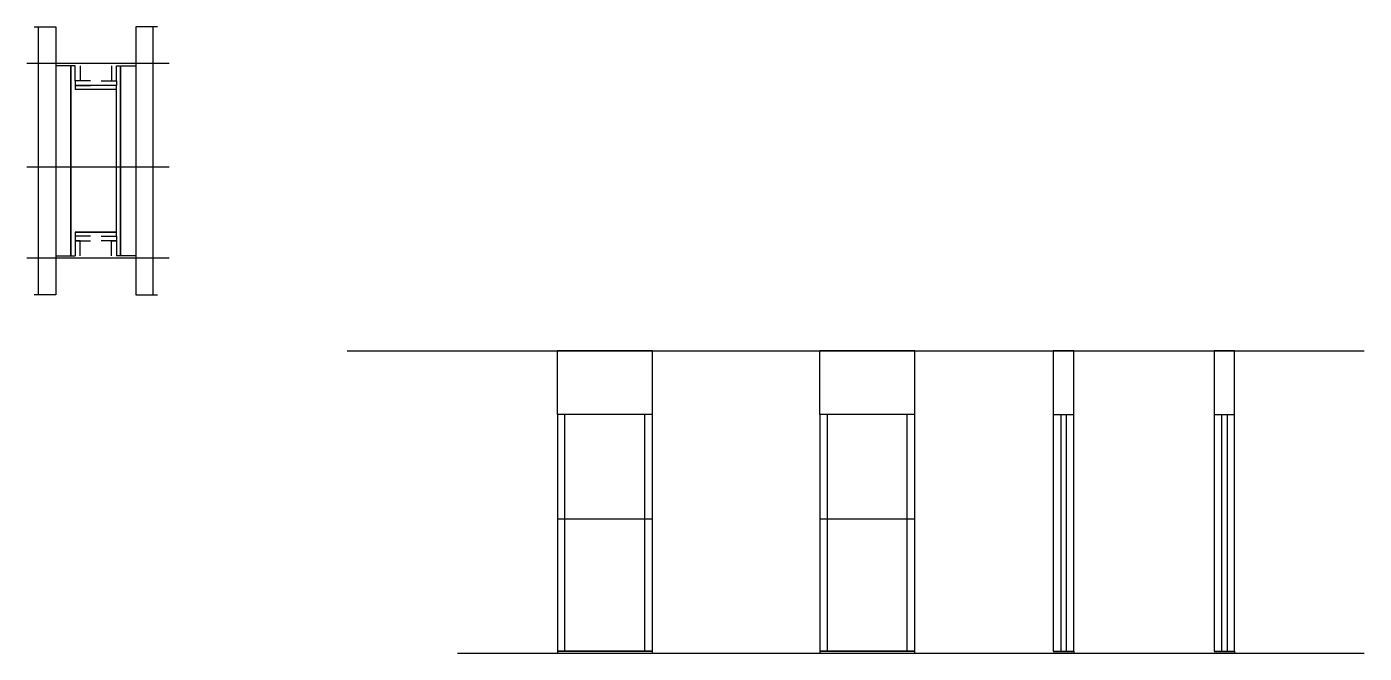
# Model space of a CAD drawing. Header units: metres. Extents: x 4307 to 5546, y 12118 to 12697.
import ezdxf

# ---------------------------------------------------------------- set-up
doc = ezdxf.new("R2010")
doc.units = ezdxf.units.M
for name, color, linetype in [('CHAPA', 7, 'Continuous'), ('COTA', 7, 'Continuous'), ('Hachura', 7, 'Continuous'), ('Madeira', 7, 'Continuous'), ('Nível', 7, 'Continuous'), ('Painéis', 7, 'Continuous'), ('Perfil Metálico', 7, 'Continuous'), ('SARR_2.2x7', 7, 'Continuous'), ('SARRAFO', 7, 'Continuous')]:
    doc.layers.add(name, color=color, linetype=linetype)

msp = doc.modelspace()

# ---------------------------------------------------------------- linework, layer by layer
at = {"layer": 'CHAPA', "color": 7, "lineweight": 25}
for points in [[(4352, 12661.2), (4348, 12661.2), (4348, 12485.2), (4352, 12485.2)], [(4352, 12661.2), (4348, 12661.2), (4348, 12485.2), (4352, 12485.2)], [(4390, 12661.2), (4394, 12661.2), (4394, 12485.2), (4390, 12485.2)], [(4390, 12661.2), (4394, 12661.2), (4394, 12485.2), (4390, 12485.2)], [(4390, 12639.2), (4390, 12642.8), (4352, 12642.8), (4352, 12639.2)], [(4390, 12639.2), (4390, 12642.8), (4352, 12642.8), (4352, 12639.2)], [(4390, 12503.6), (4390, 12507.2), (4352, 12507.2), (4352, 12503.6)], [(4390, 12503.6), (4390, 12507.2), (4352, 12507.2), (4352, 12503.6)]]:
    msp.add_lwpolyline(points, dxfattribs=at)
at = {"layer": 'COTA', "color": 7, "lineweight": 25}
for p, q in [((4886.5, 12397.5), (4798.5, 12397.5)), ((4798.5, 12338.5), (4798.5, 12397.5)), ((4886.5, 12338.5), (4886.5, 12397.5)), ((5129.5, 12397.5), (5041.5, 12397.5)), ((5041.5, 12338.5), (5041.5, 12397.5)), ((5129.5, 12338.5), (5129.5, 12397.5))]:
    msp.add_line(p, q, dxfattribs=at)
for points in [[(5276.7, 12338.5), (5276.7, 12397.5), (5257.7, 12397.5), (5257.7, 12338.5)], [(5425.6, 12338.5), (5425.6, 12397.5), (5406.6, 12397.5), (5406.6, 12338.5)]]:
    msp.add_lwpolyline(points, dxfattribs=at)
at = {"layer": 'Hachura', "color": 7, "lineweight": 25}
for p, q in [((4438.8, 12663.2), (4307, 12663.2)), ((4438.8, 12567.2), (4307, 12567.2)), ((4438.8, 12483.2), (4307, 12483.2))]:
    msp.add_line(p, q, dxfattribs=at)
at = {"layer": 'Madeira', "color": 7, "lineweight": 25}
for points in [[(4334, 12485.2), (4348, 12485.2), (4348, 12661.2), (4334, 12661.2)], [(4408, 12485.2), (4394, 12485.2), (4394, 12661.2), (4408, 12661.2)]]:
    msp.add_lwpolyline(points, dxfattribs=at)
at = {"layer": 'Nível', "color": 7, "lineweight": 25}
for p, q in [((4603.7, 12397.5), (5545.7, 12397.5)), ((4705.9, 12117.5), (5545.7, 12117.5))]:
    msp.add_line(p, q, dxfattribs=at)
at = {"layer": 'Painéis', "color": 7, "lineweight": 25}
for p, q in [((4798.5, 12338.5), (4798.5, 12117.5)), ((4886.5, 12338.5), (4798.5, 12338.5)), ((4886.5, 12117.5), (4886.5, 12338.5)), ((5041.5, 12338.5), (5041.5, 12117.5)), ((5129.5, 12338.5), (5041.5, 12338.5)), ((5129.5, 12117.5), (5129.5, 12338.5)), ((5257.7, 12338.5), (5257.7, 12119.5)), ((5257.7, 12338.5), (5276.7, 12338.5)), ((5276.7, 12119.5), (5276.7, 12338.5)), ((5406.6, 12338.5), (5406.6, 12119.5)), ((5406.6, 12338.5), (5425.6, 12338.5)), ((5425.6, 12119.5), (5425.6, 12338.5)), ((4886.5, 12241.5), (4798.5, 12241.5)), ((5129.5, 12241.5), (5041.5, 12241.5)), ((4798.5, 12119.5), (4886.5, 12119.5)), ((5041.5, 12119.5), (5129.5, 12119.5)), ((5257.7, 12119.5), (5276.7, 12119.5)), ((5406.6, 12119.5), (5425.6, 12119.5))]:
    msp.add_line(p, q, dxfattribs=at)
for points in [[(4352, 12507.2), (4390, 12507.2), (4390, 12639.2), (4352, 12639.2)], [(4886.5, 12119.5), (4798.5, 12119.5), (4798.5, 12117.5), (4886.5, 12117.5)], [(5129.5, 12119.5), (5041.5, 12119.5), (5041.5, 12117.5), (5129.5, 12117.5)], [(5257.7, 12119.5), (5276.7, 12119.5), (5276.7, 12117.5), (5257.7, 12117.5)], [(5406.6, 12119.5), (5425.6, 12119.5), (5425.6, 12117.5), (5406.6, 12117.5)]]:
    msp.add_lwpolyline(points, dxfattribs=at)
at = {"layer": 'Perfil Metálico', "color": 7, "lineweight": 25}
for points in [[(4314, 12697.2), (4334, 12697.2), (4334, 12449.2), (4314, 12449.2)], [(4330, 12449.2), (4318, 12449.2), (4318, 12697.2), (4330, 12697.2)], [(4428, 12697.2), (4408, 12697.2), (4408, 12449.2), (4428, 12449.2)], [(4412, 12449.2), (4424, 12449.2), (4424, 12697.2), (4412, 12697.2)]]:
    msp.add_lwpolyline(points, dxfattribs=at)
at = {"layer": 'SARR_2.2x7', "color": 7, "lineweight": 25}
for p, q in [((4805.5, 12241.5), (4805.5, 12338.5)), ((4879.5, 12241.5), (4879.5, 12338.5)), ((5048.5, 12241.5), (5048.5, 12338.5)), ((5122.5, 12241.5), (5122.5, 12338.5)), ((5264.7, 12338.5), (5264.7, 12119.5)), ((5269.7, 12338.5), (5269.7, 12119.5)), ((5413.6, 12338.5), (5413.6, 12119.5)), ((5418.6, 12338.5), (5418.6, 12119.5)), ((4805.5, 12119.5), (4805.5, 12241.5)), ((4879.5, 12119.5), (4879.5, 12241.5)), ((5048.5, 12119.5), (5048.5, 12241.5)), ((5122.5, 12119.5), (5122.5, 12241.5)), ((4805.5, 12119.5), (4805.5, 12119.5)), ((4879.5, 12119.5), (4879.5, 12119.5)), ((5048.5, 12119.5), (5048.5, 12119.5)), ((5122.5, 12119.5), (5122.5, 12119.5))]:
    msp.add_line(p, q, dxfattribs=at)
at = {"layer": 'SARRAFO', "color": 7, "lineweight": 25}
for points in [[(4356.4, 12661.2), (4356.4, 12647.2), (4352, 12647.2), (4352, 12661.2)], [(4385.6, 12661.2), (4385.6, 12647.2), (4390, 12647.2), (4390, 12661.2)], [(4366, 12647.2), (4352, 12647.2), (4352, 12642.8), (4366, 12642.8)], [(4376, 12647.2), (4390, 12647.2), (4390, 12642.8), (4376, 12642.8)], [(4366, 12503.6), (4352, 12503.6), (4352, 12499.2), (4366, 12499.2)], [(4356.4, 12485.2), (4356.4, 12499.2), (4352, 12499.2), (4352, 12485.2)], [(4376, 12503.6), (4390, 12503.6), (4390, 12499.2), (4376, 12499.2)], [(4385.6, 12485.2), (4385.6, 12499.2), (4390, 12499.2), (4390, 12485.2)]]:
    msp.add_lwpolyline(points, dxfattribs=at)

doc.saveas('drawing.dxf')
